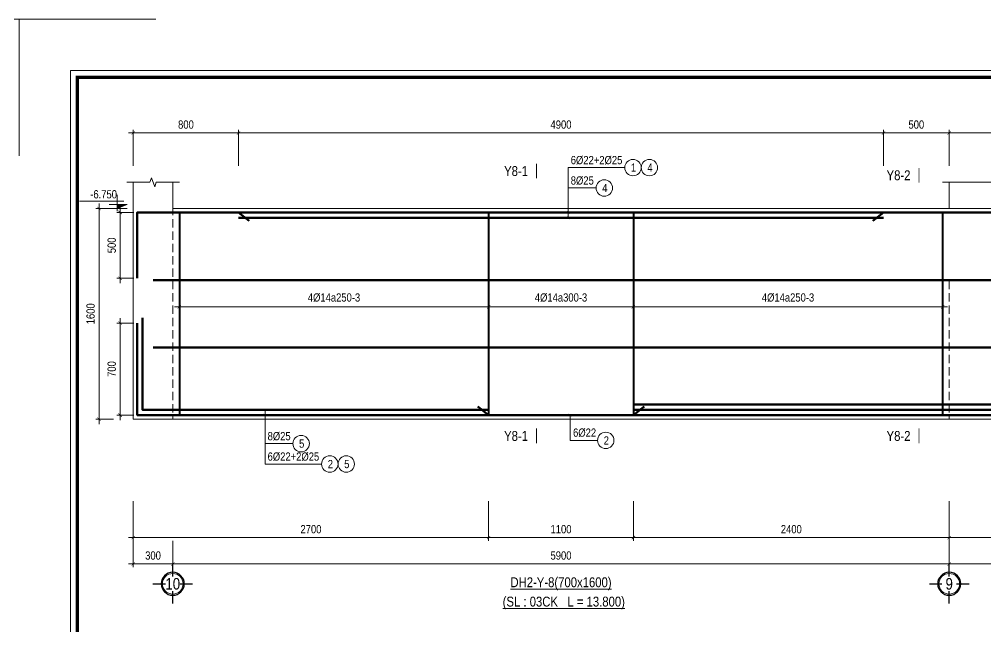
# Model space of a CAD drawing. Header units: millimetres. Extents: x 3014920 to 3563667, y -1638653 to -1356471.
# Drawn here: x 3127612 to 3134955, y -1610291 to -1605675 of the extents above; entities that cross this region are included whole.
import ezdxf
from ezdxf.enums import TextEntityAlignment as Align
from ezdxf.xclip import XClip

# ---------------------------------------------------------------- set-up
doc = ezdxf.new("R2010")
doc.units = ezdxf.units.MM
doc.header["$MEASUREMENT"] = 0
doc.header["$XCLIPFRAME"] = 0
doc.header["$PDMODE"] = 2
doc.linetypes.add('HIDDEN', pattern=[0.375, 0.25, -0.125])
doc.layers.get('0').update_dxf_attribs({"lineweight": 9})
doc.layers.get('Defpoints').update_dxf_attribs({"color": 10, "lineweight": 0})
for name, color, linetype, lineweight in [('2', 2, 'Continuous', 20), ('CDAI', 21, 'Continuous', 40), ('CTHEP', 50, 'Continuous', 50), ('DBAO', 90, 'Continuous', 13), ('DGIONG', 130, 'Continuous', 13), ('HATCH', 154, 'Continuous', 9), ('KTH', 154, 'Continuous', 9), ('Net khuat', 8, 'HIDDEN', 13), ('TEXT', 7, 'Continuous', 15)]:
    doc.layers.add(name, color=color, linetype=linetype, lineweight=lineweight)
doc.layers.add('8', color=8, linetype='Continuous')
doc.styles.add('HELVECONDENSE', font='VHELVCN_0.TTF')
doc.styles.add('Star-HelCon', font='VHELVCN_0.TTF')
doc.styles.add('TTP-HelCon', font='VHELVCN_0.TTF')
doc.styles.add('VNI-HELVE-CONDENSE', font='VHELVCN_0.TTF')
doc.dimstyles.new('kc-25', dxfattribs={"dimtxt": 62.5, "dimasz": 20, "dimexe": 20, "dimexo": 50, "dimgap": 25, "dimtad": 3, "dimdec": 0, "dimzin": 0, "dimdsep": 46, "dimtxsty": 'VNI-HELVE-CONDENSE', "dimblk": 'DIM', "dimcen": 2.5, "dimclrd": 256, "dimclre": 154, "dimclrt": 7, "dimaunit": 1, "dimadec": 0, "dimazin": 0, "dimtfac": 1, "dimtdec": 0, "dimtix": 1, "dimtmove": 0, "dimatfit": 3, "dimldrblk": 'DOT', "dimfxl": 1, "dimtolj": 1, "dimtzin": 0, "dimarcsym": 0})
doc.dimstyles.new('TTP-25', dxfattribs={"dimscale": 25, "dimtxt": 2.5, "dimasz": 1, "dimexe": 1, "dimexo": 1, "dimgap": 0.09, "dimtad": 0, "dimdec": 4, "dimrnd": 1, "dimzin": 9, "dimdsep": 46, "dimtxsty": 'TTP-HelCon', "dimblk": 'ARCHTICK', "dimcen": 0.09, "dimdle": 1.5, "dimclrd": 256, "dimclre": 256, "dimclrt": 7, "dimadec": 0, "dimazin": 0, "dimtfac": 1, "dimtdec": 4, "dimtmove": 0, "dimatfit": 3, "dimldrblk": 'ARCHTICK', "dimfxl": 1, "dimtvp": 1, "dimtolj": 1, "dimtzin": 0, "dimarcsym": 0})

# ---------------------------------------------------------------- blocks, each defined once
blk = doc.blocks.new('2Y-7')
at = {"layer": 'CTHEP'}
for p, q in [((43821.41112, -489.99789), (53.4545, -489.99789)), ((43821.41112, -949.99789), (53.4545, -949.99789)), ((43821.41112, -1409.99789), (53.4545, -1409.99789))]:
    blk.add_line(p, q, dxfattribs=at)
for points in [[(30, -529.99859), (30, -30), (43870.00002, -30)], [(30, -1870), (35469.73058, -1870)]]:
    blk.add_lwpolyline(points, dxfattribs=at)
at = {"layer": 'DBAO', "linetype": 'Continuous', "flags": 128}
for points in [[(0, -2000), (34299.99999, -2000), (34299.99999, -2750), (43900.00002, -2750), (43900.00002, 0)], [(0, -1900), (34399.99999, -1900)]]:
    blk.add_lwpolyline(points, dxfattribs=at)
blk = doc.blocks.new('_ArchTick')
at = {"color": 0, "linetype": 'ByBlock', "const_width": 0.15}
blk.add_lwpolyline([(-0.5, -0.5), (0.5, 0.5)], dxfattribs=at)
blk = doc.blocks.new('*D2713')
at = {"layer": 'Defpoints', "color": 0, "transparency": 16777216}
for p in [(-250, -2170), (2450, -2170), (-250, -2471)]:
    blk.add_point(p, dxfattribs=at)
at = {"layer": 'KTH', "lineweight": -2, "transparency": 16777216}
for p, q in [((-250, -2195), (-250, -2496)), ((2450, -2195), (2450, -2496)), ((2487.5, -2471), (-287.5, -2471))]:
    blk.add_line(p, q, dxfattribs=at)
at = {"layer": 'KTH', "lineweight": -2, "transparency": 16777216, "xscale": 25, "yscale": 25, "zscale": 25, "rotation": 180}
blk.add_blockref('_ArchTick', (-250, -2471), dxfattribs=at)
at = {"layer": 'KTH', "lineweight": -2, "transparency": 16777216, "xscale": 25, "yscale": 25, "zscale": 25}
blk.add_blockref('_ArchTick', (2450, -2471), dxfattribs=at)
at = {"layer": 'KTH', "color": 7, "transparency": 16777216, "insert": (1100, -2407.2), "char_height": 62.5, "attachment_point": 5, "style": 'TTP-HelCon'}
blk.add_mtext('\\A1;2700', dxfattribs=at)
blk = doc.blocks.new('*D2714')
at = {"layer": 'Defpoints', "color": 0, "transparency": 16777216}
for p in [(2450, -2170), (3550, -2170), (2450, -2471)]:
    blk.add_point(p, dxfattribs=at)
at = {"layer": 'KTH', "lineweight": -2, "transparency": 16777216}
for p, q in [((2450, -2195), (2450, -2496)), ((3550, -2195), (3550, -2496)), ((3587.5, -2471), (2412.5, -2471))]:
    blk.add_line(p, q, dxfattribs=at)
at = {"layer": 'KTH', "lineweight": -2, "transparency": 16777216, "xscale": 25, "yscale": 25, "zscale": 25, "rotation": 180}
blk.add_blockref('_ArchTick', (2450, -2471), dxfattribs=at)
at = {"layer": 'KTH', "lineweight": -2, "transparency": 16777216, "xscale": 25, "yscale": 25, "zscale": 25}
blk.add_blockref('_ArchTick', (3550, -2471), dxfattribs=at)
at = {"layer": 'KTH', "color": 7, "transparency": 16777216, "insert": (3000, -2407.2), "char_height": 62.5, "attachment_point": 5, "style": 'TTP-HelCon'}
blk.add_mtext('\\A1;1100', dxfattribs=at)
blk = doc.blocks.new('DIM')
h = blk.add_hatch(color=1)
h.paths.add_polyline_path([(0.49, 0.29, 1), (0.29, 0.49), (-0.19, 0), (0.19, 0)])
h.paths.add_polyline_path([(0.19, 0), (-0.19, 0), (-0.49, -0.29, 1), (-0.29, -0.49)])
at = {"color": 9}
for p, q in [((-0.19, 0), (-1.5, 0)), ((0.19, 0), (1.5, 0))]:
    blk.add_line(p, q, dxfattribs=at)
at = {"color": 1}
for p, q in [((-0.49, -0.29), (0.29, 0.49)), ((-0.29, -0.49), (0.49, 0.29)), ((-0.19, 0), (0.19, 0))]:
    blk.add_line(p, q, dxfattribs=at)
blk.add_arc((-0.39, -0.39), 0.138, 135, 315, dxfattribs=at)
blk = doc.blocks.new('*D2715')
at = {"layer": 'Defpoints', "color": 0, "transparency": 16777216}
for p in [(-374.4, 30), (-510.4, -1570), (-374.4, -1570)]:
    blk.add_point(p, dxfattribs=at)
at = {"layer": 'KTH', "lineweight": -2, "transparency": 16777216}
for p, q in [((-399.4, 30), (-535.4, 30)), ((-510.4, 67.5), (-510.4, -1607.5)), ((-399.4, -1570), (-535.4, -1570))]:
    blk.add_line(p, q, dxfattribs=at)
at = {"layer": 'KTH', "lineweight": -2, "transparency": 16777216, "xscale": 25, "yscale": 25, "zscale": 25}
for p, rotation in [((-510.4, 30), 90), ((-510.4, -1570), 270)]:
    blk.add_blockref('_ArchTick', p, dxfattribs=dict(at, rotation=rotation))
at = {"layer": 'KTH', "color": 7, "transparency": 16777216, "insert": (-574.3, -770), "char_height": 62.5, "attachment_point": 5, "rotation": 90, "style": 'TTP-HelCon'}
blk.add_mtext('\\A1;1600', dxfattribs=at)
blk = doc.blocks.new('CODE')
at = {"layer": 'DBAO'}
for p, q in [((-62.5, -20), (-62.5, 105)), ((-62.5, 0), (-137.5, 30)), ((-137.5, 30), (0, 30)), ((-137.5, 0), (0, 0)), ((-112.5, 55), (223.6, 55))]:
    blk.add_line(p, q, dxfattribs=at)
at = {"layer": 'HATCH', "color": 1}
blk.add_solid([(-62.5, 0), (-137.5, 30), (-62.5, 30)], dxfattribs=at)
blk = doc.blocks.new('*D2716')
at = {"layer": 'Defpoints', "color": 0, "transparency": 16777216}
for p in [(5950, 604), (5450, 330), (5950, 330)]:
    blk.add_point(p, dxfattribs=at)
at = {"layer": 'KTH', "lineweight": -2, "transparency": 16777216}
for p, q in [((5412.5, 604), (5987.5, 604)), ((5450, 355), (5450, 629)), ((5950, 355), (5950, 629))]:
    blk.add_line(p, q, dxfattribs=at)
at = {"layer": 'KTH', "lineweight": -2, "transparency": 16777216, "xscale": 25, "yscale": 25, "zscale": 25, "rotation": 180}
blk.add_blockref('_ArchTick', (5450, 604), dxfattribs=at)
at = {"layer": 'KTH', "lineweight": -2, "transparency": 16777216, "xscale": 25, "yscale": 25, "zscale": 25}
blk.add_blockref('_ArchTick', (5950, 604), dxfattribs=at)
at = {"layer": 'KTH', "color": 7, "transparency": 16777216, "insert": (5700, 667.8), "char_height": 62.5, "attachment_point": 5, "style": 'TTP-HelCon'}
blk.add_mtext('\\A1;500', dxfattribs=at)
blk = doc.blocks.new('*D2717')
at = {"layer": 'Defpoints', "color": 0, "transparency": 16777216}
for p in [(2450, -520), (3550, -520), (3550, -717.1)]:
    blk.add_point(p, dxfattribs=at)
at = {"layer": 'KTH', "lineweight": -2, "transparency": 16777216}
for p, q in [((2450, -545), (2450, -742.1)), ((3550, -545), (3550, -742.1)), ((2412.5, -717.1), (3587.5, -717.1))]:
    blk.add_line(p, q, dxfattribs=at)
at = {"layer": 'KTH', "lineweight": -2, "transparency": 16777216, "xscale": 25, "yscale": 25, "zscale": 25, "rotation": 180}
blk.add_blockref('_ArchTick', (2450, -717.1), dxfattribs=at)
at = {"layer": 'KTH', "lineweight": -2, "transparency": 16777216, "xscale": 25, "yscale": 25, "zscale": 25}
blk.add_blockref('_ArchTick', (3550, -717.1), dxfattribs=at)
at = {"layer": 'KTH', "color": 7, "transparency": 16777216, "insert": (3000, -647.2), "char_height": 62.5, "attachment_point": 5, "style": 'TTP-HelCon'}
blk.add_mtext('\\A1;4Þ14a300-3', dxfattribs=at)
blk = doc.blocks.new('*D2719')
at = {"layer": 'Defpoints', "color": 0, "transparency": 16777216}
for p in [(100, -570.5), (2450, -520), (2450, -717.1)]:
    blk.add_point(p, dxfattribs=at)
at = {"layer": 'KTH', "lineweight": -2, "transparency": 16777216}
for p, q in [((2450, -545), (2450, -742.1)), ((100, -595.5), (100, -742.1)), ((62.5, -717.1), (2487.5, -717.1))]:
    blk.add_line(p, q, dxfattribs=at)
at = {"layer": 'KTH', "lineweight": -2, "transparency": 16777216, "xscale": 25, "yscale": 25, "zscale": 25, "rotation": 180}
blk.add_blockref('_ArchTick', (100, -717.1), dxfattribs=at)
at = {"layer": 'KTH', "lineweight": -2, "transparency": 16777216, "xscale": 25, "yscale": 25, "zscale": 25}
blk.add_blockref('_ArchTick', (2450, -717.1), dxfattribs=at)
at = {"layer": 'KTH', "color": 7, "transparency": 16777216, "insert": (1275, -647.2), "char_height": 62.5, "attachment_point": 5, "style": 'TTP-HelCon'}
blk.add_mtext('\\A1;4Þ14a250-3', dxfattribs=at)
blk = doc.blocks.new('*D2721')
at = {"layer": 'Defpoints', "color": 0, "transparency": 16777216}
for p in [(5950, -2170), (13350, -2471), (5950, -2671)]:
    blk.add_point(p, dxfattribs=at)
at = {"layer": 'KTH', "lineweight": -2, "transparency": 16777216}
for p, q in [((5950, -2195), (5950, -2696)), ((13350, -2496), (13350, -2696)), ((13387.5, -2671), (5912.5, -2671))]:
    blk.add_line(p, q, dxfattribs=at)
at = {"layer": 'KTH', "lineweight": -2, "transparency": 16777216, "xscale": 25, "yscale": 25, "zscale": 25, "rotation": 180}
blk.add_blockref('_ArchTick', (5950, -2671), dxfattribs=at)
at = {"layer": 'KTH', "lineweight": -2, "transparency": 16777216, "xscale": 25, "yscale": 25, "zscale": 25}
blk.add_blockref('_ArchTick', (13350, -2671), dxfattribs=at)
at = {"layer": 'KTH', "color": 7, "transparency": 16777216, "insert": (9650, -2607.2), "char_height": 62.5, "attachment_point": 5, "style": 'TTP-HelCon'}
blk.add_mtext('\\A1;7400', dxfattribs=at)
blk = doc.blocks.new('MC')
at = {"layer": 'CTHEP', "const_width": 10, "elevation": 0}
blk.add_lwpolyline([(36.4, 150), (36.4, 0)], dxfattribs=at)
at = {"layer": 'TEXT', "style": 'TTP-HelCon'}
blk.add_attdef('A', text='', height=100, dxfattribs=at).set_placement((-50, 25.5), align=Align.RIGHT)
blk = doc.blocks.new('*D2725')
at = {"layer": 'Defpoints', "color": 0, "transparency": 16777216}
for p in [(3550, -520), (5900, -520), (3550, -717.1)]:
    blk.add_point(p, dxfattribs=at)
at = {"layer": 'KTH', "lineweight": -2, "transparency": 16777216}
for p, q in [((3550, -545), (3550, -742.1)), ((5900, -545), (5900, -742.1)), ((5937.5, -717.1), (3512.5, -717.1))]:
    blk.add_line(p, q, dxfattribs=at)
at = {"layer": 'KTH', "lineweight": -2, "transparency": 16777216, "xscale": 25, "yscale": 25, "zscale": 25, "rotation": 180}
blk.add_blockref('_ArchTick', (3550, -717.1), dxfattribs=at)
at = {"layer": 'KTH', "lineweight": -2, "transparency": 16777216, "xscale": 25, "yscale": 25, "zscale": 25}
blk.add_blockref('_ArchTick', (5900, -717.1), dxfattribs=at)
at = {"layer": 'KTH', "color": 7, "transparency": 16777216, "insert": (4725, -647.2), "char_height": 62.5, "attachment_point": 5, "style": 'TTP-HelCon'}
blk.add_mtext('\\A1;4Þ14a250-3', dxfattribs=at)
blk = doc.blocks.new('*D2726')
at = {"layer": 'Defpoints', "color": 0, "transparency": 16777216}
for p in [(8700, 604), (5950, 330), (8700, 330)]:
    blk.add_point(p, dxfattribs=at)
at = {"layer": 'KTH', "lineweight": -2, "transparency": 16777216}
for p, q in [((5912.5, 604), (8737.5, 604)), ((5950, 355), (5950, 629)), ((8700, 355), (8700, 629))]:
    blk.add_line(p, q, dxfattribs=at)
at = {"layer": 'KTH', "lineweight": -2, "transparency": 16777216, "xscale": 25, "yscale": 25, "zscale": 25, "rotation": 180}
blk.add_blockref('_ArchTick', (5950, 604), dxfattribs=at)
at = {"layer": 'KTH', "lineweight": -2, "transparency": 16777216, "xscale": 25, "yscale": 25, "zscale": 25}
blk.add_blockref('_ArchTick', (8700, 604), dxfattribs=at)
at = {"layer": 'KTH', "color": 7, "transparency": 16777216, "insert": (7325, 667.8), "char_height": 62.5, "attachment_point": 5, "style": 'TTP-HelCon'}
blk.add_mtext('\\A1;2750', dxfattribs=at)
blk = doc.blocks.new('*D2727')
at = {"layer": 'Defpoints', "color": 0, "transparency": 16777216}
for p in [(550, 604), (550, 330), (5450, 330)]:
    blk.add_point(p, dxfattribs=at)
at = {"layer": 'KTH', "lineweight": -2, "transparency": 16777216}
for p, q in [((5487.5, 604), (512.5, 604)), ((550, 355), (550, 629)), ((5450, 355), (5450, 629))]:
    blk.add_line(p, q, dxfattribs=at)
at = {"layer": 'KTH', "lineweight": -2, "transparency": 16777216, "xscale": 25, "yscale": 25, "zscale": 25, "rotation": 180}
blk.add_blockref('_ArchTick', (550, 604), dxfattribs=at)
at = {"layer": 'KTH', "lineweight": -2, "transparency": 16777216, "xscale": 25, "yscale": 25, "zscale": 25}
blk.add_blockref('_ArchTick', (5450, 604), dxfattribs=at)
at = {"layer": 'KTH', "color": 7, "transparency": 16777216, "insert": (3000, 667.8), "char_height": 62.5, "attachment_point": 5, "style": 'TTP-HelCon'}
blk.add_mtext('\\A1;4900', dxfattribs=at)
blk = doc.blocks.new('*D2728')
at = {"layer": 'Defpoints', "color": 0, "transparency": 16777216}
for p in [(-250, 604), (-250, 330), (550, 330)]:
    blk.add_point(p, dxfattribs=at)
at = {"layer": 'KTH', "lineweight": -2, "transparency": 16777216}
for p, q in [((587.5, 604), (-287.5, 604)), ((-250, 355), (-250, 629)), ((550, 355), (550, 629))]:
    blk.add_line(p, q, dxfattribs=at)
at = {"layer": 'KTH', "lineweight": -2, "transparency": 16777216, "xscale": 25, "yscale": 25, "zscale": 25, "rotation": 180}
blk.add_blockref('_ArchTick', (-250, 604), dxfattribs=at)
at = {"layer": 'KTH', "lineweight": -2, "transparency": 16777216, "xscale": 25, "yscale": 25, "zscale": 25}
blk.add_blockref('_ArchTick', (550, 604), dxfattribs=at)
at = {"layer": 'KTH', "color": 7, "transparency": 16777216, "insert": (150, 667.8), "char_height": 62.5, "attachment_point": 5, "style": 'TTP-HelCon'}
blk.add_mtext('\\A1;800', dxfattribs=at)
blk = doc.blocks.new('*D2729')
at = {"layer": 'Defpoints', "color": 0, "transparency": 16777216}
for p in [(5950, -2170), (10600, -2170), (5950, -2471)]:
    blk.add_point(p, dxfattribs=at)
at = {"layer": 'KTH', "lineweight": -2, "transparency": 16777216}
for p, q in [((5950, -2195), (5950, -2496)), ((10600, -2195), (10600, -2496)), ((10637.5, -2471), (5912.5, -2471))]:
    blk.add_line(p, q, dxfattribs=at)
at = {"layer": 'KTH', "lineweight": -2, "transparency": 16777216, "xscale": 25, "yscale": 25, "zscale": 25, "rotation": 180}
blk.add_blockref('_ArchTick', (5950, -2471), dxfattribs=at)
at = {"layer": 'KTH', "lineweight": -2, "transparency": 16777216, "xscale": 25, "yscale": 25, "zscale": 25}
blk.add_blockref('_ArchTick', (10600, -2471), dxfattribs=at)
at = {"layer": 'KTH', "color": 7, "transparency": 16777216, "insert": (8275, -2407.2), "char_height": 62.5, "attachment_point": 5, "style": 'TTP-HelCon'}
blk.add_mtext('\\A1;4650', dxfattribs=at)
blk = doc.blocks.new('*D2730')
at = {"layer": 'Defpoints', "color": 0, "transparency": 16777216}
for p in [(3550, -2195), (5950, -2170), (5950, -2471)]:
    blk.add_point(p, dxfattribs=at)
at = {"layer": 'KTH', "lineweight": -2, "transparency": 16777216}
for p, q in [((5950, -2195), (5950, -2496)), ((3550, -2220), (3550, -2496)), ((3512.5, -2471), (5987.5, -2471))]:
    blk.add_line(p, q, dxfattribs=at)
at = {"layer": 'KTH', "lineweight": -2, "transparency": 16777216, "xscale": 25, "yscale": 25, "zscale": 25, "rotation": 180}
blk.add_blockref('_ArchTick', (3550, -2471), dxfattribs=at)
at = {"layer": 'KTH', "lineweight": -2, "transparency": 16777216, "xscale": 25, "yscale": 25, "zscale": 25}
blk.add_blockref('_ArchTick', (5950, -2471), dxfattribs=at)
at = {"layer": 'KTH', "color": 7, "transparency": 16777216, "insert": (4750, -2407.2), "char_height": 62.5, "attachment_point": 5, "style": 'TTP-HelCon'}
blk.add_mtext('\\A1;2400', dxfattribs=at)
blk = doc.blocks.new('dau truc')
blk.add_circle((0, 0), 180)
at = {"layer": '8'}
for p, q in [((0, 127), (0, 345)), ((-127, 0), (-345, 0)), ((0, -345), (0, -127)), ((345, 0), (127, 0))]:
    blk.add_line(p, q, dxfattribs=at)
blk.add_circle((0, 0), 200, dxfattribs=at)
at = {"layer": 'TEXT', "style": 'HELVECONDENSE'}
blk.add_attdef('A', text='', height=233, dxfattribs=at).set_placement((0, 0), align=Align.MIDDLE)
blk = doc.blocks.new('*D2731')
at = {"layer": 'Defpoints', "color": 0, "transparency": 16777216}
for p in [(5950, -2170), (50, -2471), (5950, -2671)]:
    blk.add_point(p, dxfattribs=at)
at = {"layer": 'KTH', "lineweight": -2, "transparency": 16777216}
for p, q in [((5950, -2195), (5950, -2696)), ((50, -2496), (50, -2696)), ((12.5, -2671), (5987.5, -2671))]:
    blk.add_line(p, q, dxfattribs=at)
at = {"layer": 'KTH', "lineweight": -2, "transparency": 16777216, "xscale": 25, "yscale": 25, "zscale": 25, "rotation": 180}
blk.add_blockref('_ArchTick', (50, -2671), dxfattribs=at)
at = {"layer": 'KTH', "lineweight": -2, "transparency": 16777216, "xscale": 25, "yscale": 25, "zscale": 25}
blk.add_blockref('_ArchTick', (5950, -2671), dxfattribs=at)
at = {"layer": 'KTH', "color": 7, "transparency": 16777216, "insert": (3000, -2607.2), "char_height": 62.5, "attachment_point": 5, "style": 'TTP-HelCon'}
blk.add_mtext('\\A1;5900', dxfattribs=at)
blk = doc.blocks.new('*D2734')
at = {"layer": 'Defpoints', "color": 0, "transparency": 16777216}
for p in [(-250, -2170), (50, -2471), (-250, -2671)]:
    blk.add_point(p, dxfattribs=at)
at = {"layer": 'KTH', "lineweight": -2, "transparency": 16777216}
for p, q in [((-250, -2195), (-250, -2696)), ((50, -2496), (50, -2696)), ((87.5, -2671), (-287.5, -2671))]:
    blk.add_line(p, q, dxfattribs=at)
at = {"layer": 'KTH', "lineweight": -2, "transparency": 16777216, "xscale": 25, "yscale": 25, "zscale": 25, "rotation": 180}
blk.add_blockref('_ArchTick', (-250, -2671), dxfattribs=at)
at = {"layer": 'KTH', "lineweight": -2, "transparency": 16777216, "xscale": 25, "yscale": 25, "zscale": 25}
blk.add_blockref('_ArchTick', (50, -2671), dxfattribs=at)
at = {"layer": 'KTH', "color": 7, "transparency": 16777216, "insert": (-100, -2607.2), "char_height": 62.5, "attachment_point": 5, "style": 'TTP-HelCon'}
blk.add_mtext('\\A1;300', dxfattribs=at)
blk = doc.blocks.new('*D2736')
at = {"layer": 'Defpoints', "color": 0, "transparency": 16777216}
for p in [(-220, -840), (-350.1, -1540), (-220, -1540)]:
    blk.add_point(p, dxfattribs=at)
at = {"layer": 'KTH', "lineweight": -2, "transparency": 16777216}
for p, q in [((-350.1, -802.5), (-350.1, -1577.5)), ((-245, -840), (-375.1, -840)), ((-245, -1540), (-375.1, -1540))]:
    blk.add_line(p, q, dxfattribs=at)
at = {"layer": 'KTH', "lineweight": -2, "transparency": 16777216, "xscale": 25, "yscale": 25, "zscale": 25}
for p, rotation in [((-350.1, -840), 90), ((-350.1, -1540), 270)]:
    blk.add_blockref('_ArchTick', p, dxfattribs=dict(at, rotation=rotation))
at = {"layer": 'KTH', "color": 7, "transparency": 16777216, "insert": (-413.9, -1190), "char_height": 62.5, "attachment_point": 5, "rotation": 90, "style": 'TTP-HelCon'}
blk.add_mtext('\\A1;700', dxfattribs=at)
blk = doc.blocks.new('*D2737')
at = {"layer": 'Defpoints', "color": 0, "transparency": 16777216}
for p in [(-220, 0), (-350.1, -500), (-220, -500)]:
    blk.add_point(p, dxfattribs=at)
at = {"layer": 'KTH', "lineweight": -2, "transparency": 16777216}
for p, q in [((-350.1, 37.5), (-350.1, -537.5)), ((-245, 0), (-375.1, 0)), ((-245, -500), (-375.1, -500))]:
    blk.add_line(p, q, dxfattribs=at)
at = {"layer": 'KTH', "lineweight": -2, "transparency": 16777216, "xscale": 25, "yscale": 25, "zscale": 25}
for p, rotation in [((-350.1, 0), 90), ((-350.1, -500), 270)]:
    blk.add_blockref('_ArchTick', p, dxfattribs=dict(at, rotation=rotation))
at = {"layer": 'KTH', "color": 7, "transparency": 16777216, "insert": (-413.9, -250), "char_height": 62.5, "attachment_point": 5, "rotation": 90, "style": 'TTP-HelCon'}
blk.add_mtext('\\A1;500', dxfattribs=at)
blk = doc.blocks.new('CHG_XX_Khung ten')
blk.add_lwpolyline([(15, 579), (826, 579), (826, 15), (15, 15)], close=True)
at = {"color": 4, "linetype": 'Continuous', "const_width": 1}
blk.add_lwpolyline([(17, 577), (824, 577), (824, 17), (17, 17)], close=True, dxfattribs=at)
at = {"layer": 'Defpoints', "color": 1, "ltscale": 2}
for points in [[(40.06, 594), (0, 594), (0, 554)], [(800.94, 594), (841, 594), (841, 554)]]:
    blk.add_lwpolyline(points, dxfattribs=at)
blk = doc.blocks.new('2Y-8')
at = {"layer": 'CDAI'}
for points in [[(100, 0), (100, -1539.99999)], [(2450, 0), (2450, -1539.99999)], [(2450, 0), (2450, -1539.99999)]]:
    blk.add_lwpolyline(points, dxfattribs=at)
at = {"layer": 'CDAI', "elevation": 0}
for points in [[(3549.9961, 0), (3549.9961, -1540)], [(5899.9961, 0), (5899.9961, -1540)]]:
    blk.add_lwpolyline(points, dxfattribs=at)
at = {"layer": 'CTHEP'}
for p, q in [((631.42589, -64.5255), (550, 0)), ((5368.56826, -64.5255), (5449.99416, 0)), ((13450.00199, -513.33333), (-100.0039, -513.33333)), ((13450.00199, -1026.66666), (-100.0039, -1026.66666)), ((2368.57411, -1475.4745), (2450, -1540)), ((3631.42199, -1475.47449), (3549.9961, -1539.99999))]:
    blk.add_line(p, q, dxfattribs=at)
for points in [[(13519.9961, 0), (-220.0039, 0), (-220.0039, -500)], [(5449.99416, -40), (550, -40)], [(2450, -1499.99999), (-180.0039, -1499.99999), (-180.0039, -799.99999)], [(13519.9961, -1539.99999), (-220.0039, -1539.99999), (-220.0039, -839.99999)], [(10599.99125, -1460), (3549.99615, -1460)], [(10599.99121, -1500), (3549.9961, -1500)]]:
    blk.add_lwpolyline(points, dxfattribs=at)
at = {"layer": 'DBAO', "linetype": 'Continuous'}
for p, q in [((-250.0039, 230), (-250.0039, 30)), ((50, 30), (50, 230)), ((5949.9961, 230), (5949.9961, 30)), ((13639.70159, 30), (50, 30))]:
    blk.add_line(p, q, dxfattribs=at)
at = {"layer": 'DBAO', "linetype": 'Continuous', "flags": 128}
blk.add_lwpolyline([(-250.0039, 30), (-250.0039, -1570), (13639.70159, -1570)], dxfattribs=at)
at = {"layer": 'DGIONG', "linetype": 'Continuous', "flags": 128}
blk.add_lwpolyline([(100, 230), (-75.00195, 230), (-87.50195, 195.65654), (-112.50195, 264.34347), (-125.00195, 230), (-300.0189, 230)], dxfattribs=at)
at = {"layer": 'DGIONG', "linetype": 'Continuous', "elevation": 0, "flags": 128}
blk.add_lwpolyline([(8549.99121, 230), (7249.99366, 230), (7237.49366, 195.65654), (7212.49366, 264.34347), (7199.99366, 230), (5899.9811, 230)], dxfattribs=at)
at = {"layer": 'DGIONG'}
for centre in [(3546.87885, 341.01312), (3671.87885, 341.01312), (3328.98935, 186.03212), (3340.18247, -1732.04426), (1025.38223, -1756.83521), (1243.27173, -1911.81621), (1368.27173, -1911.81621)]:
    blk.add_circle(centre, 62.5, dxfattribs=at)
at = {"layer": 'Net khuat', "ltscale": 250}
for p, q in [((50, 230), (50, -1570)), ((-249.9964, 30), (-250.0039, 30)), ((5949.9961, -520), (50, -520)), ((5949.9961, -520), (5949.9961, -1570))]:
    blk.add_line(p, q, dxfattribs=at)
at = {"xscale": 0.75, "yscale": 0.75, "zscale": 0.75}
for p, values in [((2786.72101, 258.21728), {'A': 'Y8-1'}), ((5693.02341, 226.2253), {'A': 'Y8-2'})]:
    blk.add_blockref('MC', p, dxfattribs=at).add_auto_attribs(values)
ref = blk.add_blockref('MC', (2786.72101, -1641.55804), dxfattribs=dict(xscale=-0.75, yscale=0.75, zscale=0.75, rotation=180))
ref.add_attrib('A', 'Y8-1', dxfattribs={"layer": 'TEXT', "height": 75, "style": 'TTP-HelCon'}).set_placement((2749.22101, -1735.68847), align=Align.RIGHT)
ref = blk.add_blockref('MC', (5693.02341, -1641.55804), dxfattribs=dict(xscale=-0.75, yscale=0.75, zscale=0.75, rotation=180))
ref.add_attrib('A', 'Y8-2', dxfattribs={"layer": 'TEXT', "height": 75, "style": 'TTP-HelCon'}).set_placement((5655.52341, -1735.68847), align=Align.RIGHT)
at = {"layer": '2', "ltscale": 300}
ref = blk.add_blockref('dau truc', (49.9961, -2821.86453), dxfattribs=dict(at, xscale=-0.436713129747659, yscale=0.436713129747659, zscale=0.4367131294857245))
ref.add_attrib('A', '10', dxfattribs={"layer": 'TEXT', "height": 87.5, "style": 'HELVECONDENSE'}).set_placement((49.9961, -2821.86453), align=Align.MIDDLE)
ref = blk.add_blockref('dau truc', (5949.9961, -2821.86453), dxfattribs=dict(at, xscale=-0.436713129747659, yscale=0.436713129747659, zscale=0.4367131294857245))
ref.add_attrib('A', '9', dxfattribs={"layer": 'TEXT', "height": 87.5, "style": 'HELVECONDENSE'}).set_placement((5949.9961, -2821.86453), align=Align.MIDDLE)
at = {"layer": 'KTH', "linetype": 'Continuous', "xscale": -1}
blk.add_blockref('CODE', (-434.35796, 30), dxfattribs=at)
at = {"layer": 'TEXT', "style": 'TTP-HelCon'}
for s, p in [('6Þ22+2Þ25', (3074.07097, 366.86607, 0)), ('8Þ25', (3074.07097, 211.88507, 0)), ('8Þ25', (770.46385, -1730.98227, 0)), ('6Þ22', (3091.69424, -1704.1472, 0)), ('6Þ22+2Þ25', (770.46385, -1885.96327, 0))]:
    blk.add_text(s, height=62.5, dxfattribs=at).set_placement(p)
at = {"layer": 'TEXT', "style": 'Star-HelCon'}
for s, p in [('1', (3551.04551, 341.01312)), ('4', (3676.04551, 341.01312)), ('4', (3333.15601, 186.03212)), ('5', (1029.54889, -1756.83521)), ('2', (3344.34914, -1732.04426)), ('2', (1247.43839, -1911.81621)), ('5', (1372.43839, -1911.81621))]:
    blk.add_text(s, height=62.5, dxfattribs=at).set_placement(p, align=Align.MIDDLE)
at = {"layer": 'TEXT', "style": 'TTP-HelCon'}
blk.add_text('-6.750', height=62.5, dxfattribs=at).set_placement((-374.20879, 106.995), align=Align.RIGHT)
for s, p in [('%%UDH2-Y-8(700x1600)', (2999.9961, -2847.69)), ('%%U(SL : 03CK   L = 13.800)', (3021.2651, -2994.58459))]:
    blk.add_text(s, height=75, dxfattribs=at).set_placement(p, align=Align.CENTER)
at = {"layer": 'KTH'}
for base, p1, p2, picture, middle in [((-250.0039, 604.00461), (550, 330), (-250.0039, 330), '*D2728', (149.99805, 667.83795)), ((550, 604.00461), (5449.99416, 330), (550, 330), '*D2727', (2999.99708, 667.83795)), ((5949.9961, -2471.04426), (3549.9961, -2195), (5949.9961, -2170), '*D2730', (4749.9961, -2407.21092)), ((5949.9961, -2671), (13349.9961, -2471.04426), (5949.9961, -2170), '*D2721', (9649.9961, -2607.16666))]:
    dim = blk.add_linear_dim(base=base, p1=p1, p2=p2, dimstyle='TTP-25', override={"dimtmove": 1}, dxfattribs=at)
    dim.commit()
    dim.dimension.update_dxf_attribs({"geometry": picture, "text_midpoint": middle})
for base, p1, p2, angle, picture, middle in [((5949.9961, 604.00461), (5449.99416, 330), (5949.9961, 330), 180, '*D2716', (5699.99513, 667.83795)), ((8699.99121, 604.00461), (5949.9961, 330), (8699.99121, 330), 180, '*D2726', (7324.99366, 667.83795)), ((-510.44196, -1570), (-374.44196, 30), (-374.44196, -1570), 90, '*D2715', (-574.27529, -770)), ((-350.07243, -500), (-220.0039, 0), (-220.0039, -500), 90, '*D2737', (-413.90577, -250)), ((-350.07243, -1539.99999), (-220.0039, -839.99999), (-220.0039, -1539.99999), 90, '*D2736', (-413.90577, -1189.99999)), ((-250.0039, -2471.04426), (2449.99999, -2170), (-250.0039, -2170), 180, '*D2713', (1099.99805, -2407.21092)), ((-250.0039, -2671), (49.9961, -2471.04426), (-250.0039, -2170), 180, '*D2734', (-100.0039, -2607.16666)), ((5949.9961, -2671), (49.9961, -2471.04426), (5949.9961, -2170), 180, '*D2731', (2999.9961, -2607.16666)), ((2449.99999, -2471.04426), (3549.9961, -2170), (2449.99999, -2170), 180, '*D2714', (2999.99805, -2407.21092)), ((5949.9961, -2471.04426), (10599.99121, -2170), (5949.9961, -2170), 180, '*D2729', (8274.99366, -2407.21092))]:
    dim = blk.add_linear_dim(base=base, p1=p1, p2=p2, angle=angle, dimstyle='TTP-25', override={"dimtmove": 1}, dxfattribs=at)
    dim.commit()
    dim.dimension.update_dxf_attribs({"geometry": picture, "text_midpoint": middle})
for base, p1, p2, text, picture, middle in [((2450, -717.13667), (100, -570.49478), (2450, -520), '4Þ14a250-3', '*D2719', (1275, -647.22)), ((3549.9961, -717.13667), (2450, -520), (3549.9961, -520), '4Þ14a300-3', '*D2717', (2999.99805, -647.22))]:
    dim = blk.add_linear_dim(base=base, p1=p1, p2=p2, text=text, dimstyle='TTP-25', override={"dimtmove": 1}, dxfattribs=at)
    dim.commit()
    dim.dimension.update_dxf_attribs({"geometry": picture, "text_midpoint": middle})
dim = blk.add_linear_dim(base=(3549.9961, -717.13667), p1=(5899.9961, -520), p2=(3549.9961, -520), angle=180, text='4Þ14a250-3', dimstyle='TTP-25', override={"dimtmove": 1}, dxfattribs=at)
dim.commit()
dim.dimension.update_dxf_attribs({"geometry": '*D2725', "text_midpoint": (4724.9961, -647.22)})
at = {"layer": 'DGIONG'}
for points in [[(3055.55925, 0), (3055.55894, 341.01312), (3484.37885, 341.01312)], [(3055.5593, -40), (3055.55894, 186.03212), (3266.48935, 186.03212)], [(751.95218, -1500), (751.95182, -1756.83521), (962.88223, -1756.83521)], [(751.95213, -1539.99999), (751.95182, -1911.81621), (1180.77173, -1911.81621)], [(3068.68247, -1540), (3068.68221, -1732.04426), (3277.68247, -1732.04426)]]:
    blk.add_leader(points, dimstyle='kc-25', override={"dimtad": 0, "dimldrblk": 'ArchTick', "dimfxl": 100, "dimarcsym": 1}, dxfattribs=at)

msp = doc.modelspace()

# ---------------------------------------------------------------- block references
at = {"layer": 'DGIONG', "color": 5}
ref = msp.add_blockref('2Y-7', (3108235.03775, -1606871.89744), dxfattribs=at)
XClip(ref).set_block_clipping_path([(-1027.2997417287, -4358.5059013059), (13691.313218269, 2012.4165215411)])
at = {"layer": 'KTH', "color": 5}
msp.add_blockref('2Y-8', (3128728.4118, -1607142.86084), dxfattribs=at)

# ---------------------------------------------------------------- next in the draw order: block references
at = {"color": 5, "xscale": 25.92478421704392, "yscale": 25.92478421704392, "zscale": 25.92478421704392}
msp.add_blockref('CHG_XX_Khung ten', (3105809.60146, -1621074.38806), dxfattribs=at)

# ---------------------------------------------------------------- next in the draw order: block references
msp.add_blockref('CHG_XX_Khung ten', (3127612.34498, -1621074.38806), dxfattribs=at)

doc.saveas('drawing.dxf')
